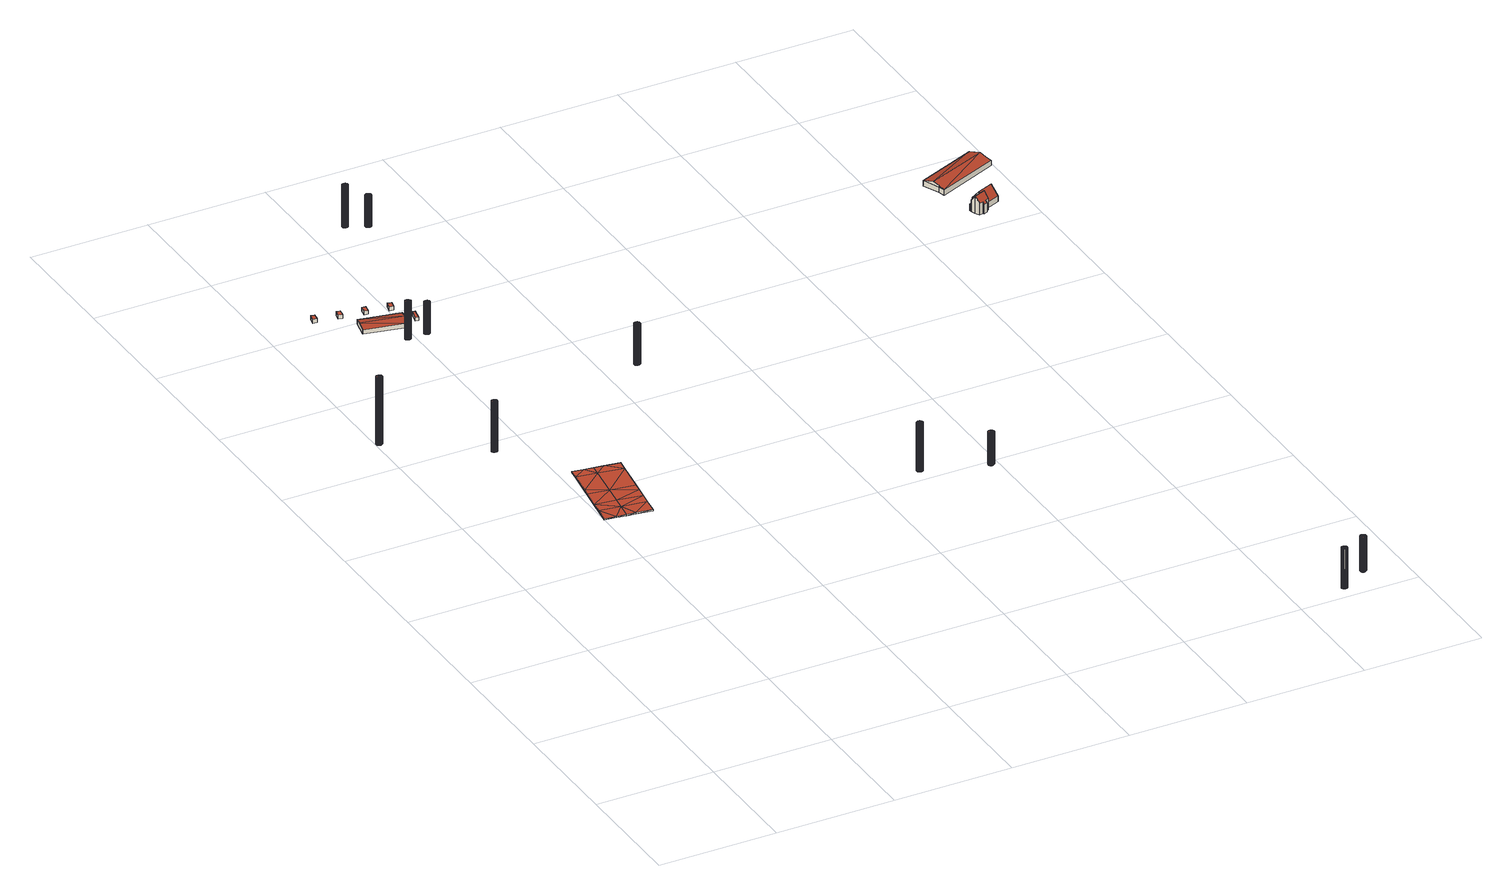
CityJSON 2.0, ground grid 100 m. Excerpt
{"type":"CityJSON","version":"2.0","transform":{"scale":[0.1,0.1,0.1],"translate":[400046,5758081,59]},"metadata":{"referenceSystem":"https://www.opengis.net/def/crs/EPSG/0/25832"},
"CityObjects":{
"building1":{"type":"Building","attributes":{"Geometrietyp2DReferenz":"1000","Gemeindeschluessel":"05515000","function":"51002_1251","roofType":"9999","measuredHeight":59},"geometry":[{"type":"Solid","lod":"2","boundaries":[[[[0,1,2]],[[1,3,2]],[[4,5,0]],[[5,1,0]],[[6,7,4]],[[7,5,4]],[[8,9,6]],[[9,7,6]],[[10,11,8]],[[11,9,8]],[[12,13,10]],[[13,11,10]],[[14,15,12]],[[15,13,12]],[[16,17,14]],[[17,15,14]],[[18,19,16]],[[19,17,16]],[[20,21,18]],[[21,19,18]],[[22,23,20]],[[23,21,20]],[[24,25,22]],[[25,23,22]],[[26,27,24]],[[27,25,24]],[[28,29,26]],[[29,27,26]],[[30,31,28]],[[31,29,28]],[[32,33,30]],[[33,31,30]],[[34,35,32]],[[35,33,32]],[[36,37,34]],[[37,35,34]],[[38,39,36]],[[39,37,36]],[[2,3,38]],[[3,39,38]],[[3,1,39]],[[1,5,39]],[[5,7,39]],[[7,9,39]],[[9,11,39]],[[11,13,39]],[[13,15,39]],[[15,17,39]],[[17,19,39]],[[19,21,39]],[[21,23,39]],[[23,25,39]],[[25,27,39]],[[27,29,39]],[[29,31,39]],[[31,33,39]],[[33,35,39]],[[35,37,39]],[[0,2,4]],[[2,38,4]],[[38,36,4]],[[36,34,4]],[[34,32,4]],[[32,30,4]],[[30,28,4]],[[28,26,4]],[[26,24,4]],[[24,22,4]],[[22,20,4]],[[20,18,4]],[[18,16,4]],[[16,14,4]],[[14,12,4]],[[12,10,4]],[[10,8,4]],[[8,6,4]]]],"semantics":{"surfaces":[{"type":"WallSurface"},{"type":"GroundSurface"},{"type":"RoofSurface"}],"values":[[0,0,0,0,0,0,0,0,0,0,0,0,0,0,0,0,0,0,0,0,0,0,0,0,0,0,0,0,0,0,0,0,0,0,0,0,0,0,0,0,1,1,1,1,1,1,1,1,1,1,1,1,1,1,1,1,1,1,2,2,2,2,2,2,2,2,2,2,2,2,2,2,2,2,2,2]]}}]},
"building2":{"type":"Building","attributes":{"Geometrietyp2DReferenz":"1000","Gemeindeschluessel":"05515000","function":"51002_1251","roofType":"9999","measuredHeight":43.5},"geometry":[{"type":"Solid","lod":"2","boundaries":[[[[40,41,42]],[[41,43,42]],[[44,45,40]],[[45,41,40]],[[46,47,44]],[[47,45,44]],[[48,49,46]],[[49,47,46]],[[50,51,48]],[[51,49,48]],[[52,53,50]],[[53,51,50]],[[54,55,52]],[[55,53,52]],[[56,57,54]],[[57,55,54]],[[58,59,56]],[[59,57,56]],[[60,61,58]],[[61,59,58]],[[62,63,60]],[[63,61,60]],[[64,65,62]],[[65,63,62]],[[66,67,64]],[[67,65,64]],[[68,69,66]],[[69,67,66]],[[70,71,68]],[[71,69,68]],[[72,73,70]],[[73,71,70]],[[74,75,72]],[[75,73,72]],[[76,77,74]],[[77,75,74]],[[78,79,76]],[[79,77,76]],[[42,43,78]],[[43,79,78]],[[43,41,79]],[[41,45,79]],[[45,47,79]],[[47,49,79]],[[49,51,79]],[[51,53,79]],[[53,55,79]],[[55,57,79]],[[57,59,79]],[[59,61,79]],[[61,63,79]],[[63,65,79]],[[65,67,79]],[[67,69,79]],[[69,71,79]],[[71,73,79]],[[73,75,79]],[[75,77,79]],[[40,42,44]],[[42,78,44]],[[78,76,44]],[[76,74,44]],[[74,72,44]],[[72,70,44]],[[70,68,44]],[[68,66,44]],[[66,64,44]],[[64,62,44]],[[62,60,44]],[[60,58,44]],[[58,56,44]],[[56,54,44]],[[54,52,44]],[[52,50,44]],[[50,48,44]],[[48,46,44]]]],"semantics":{"surfaces":[{"type":"WallSurface"},{"type":"GroundSurface"},{"type":"RoofSurface"}],"values":[[0,0,0,0,0,0,0,0,0,0,0,0,0,0,0,0,0,0,0,0,0,0,0,0,0,0,0,0,0,0,0,0,0,0,0,0,0,0,0,0,1,1,1,1,1,1,1,1,1,1,1,1,1,1,1,1,1,1,2,2,2,2,2,2,2,2,2,2,2,2,2,2,2,2,2,2]]}}]},
"building3":{"type":"Building","attributes":{"Geometrietyp2DReferenz":"3000","Gemeindeschluessel":"05515000","function":"53001_1800","roofType":"9999","measuredHeight":1},"geometry":[{"type":"Solid","lod":"2","boundaries":[[[[80,81,82]],[[81,83,82]],[[84,85,80]],[[85,81,80]],[[86,87,84]],[[87,85,84]],[[88,89,86]],[[89,87,86]],[[90,91,88]],[[91,89,88]],[[92,93,90]],[[93,91,90]],[[94,95,92]],[[95,93,92]],[[96,97,94]],[[97,95,94]],[[98,99,96]],[[99,97,96]],[[100,101,98]],[[101,99,98]],[[102,103,100]],[[103,101,100]],[[104,105,102]],[[105,103,102]],[[106,107,104]],[[107,105,104]],[[108,109,106]],[[109,107,106]],[[110,111,108]],[[111,109,108]],[[112,113,110]],[[113,111,110]],[[114,115,112]],[[115,113,112]],[[116,117,114]],[[117,115,114]],[[118,119,116]],[[119,117,116]],[[82,83,118]],[[83,119,118]],[[81,120,83]],[[121,120,87]],[[87,120,81]],[[87,81,85]],[[87,89,121]],[[89,91,121]],[[122,121,91]],[[122,91,93]],[[97,99,95]],[[123,122,93]],[[123,93,95]],[[95,99,123]],[[101,123,99]],[[120,119,83]],[[117,119,115]],[[111,113,121]],[[113,115,120]],[[120,115,119]],[[113,120,121]],[[109,111,121]],[[109,121,122]],[[107,109,123]],[[123,109,122]],[[123,103,107]],[[107,103,105]],[[123,101,103]],[[80,82,124]],[[125,86,124]],[[86,80,124]],[[86,84,80]],[[86,125,88]],[[88,125,90]],[[126,90,125]],[[126,92,90]],[[96,94,98]],[[127,92,126]],[[127,94,92]],[[94,127,98]],[[100,98,127]],[[124,82,118]],[[116,114,118]],[[110,125,112]],[[112,124,114]],[[124,118,114]],[[112,125,124]],[[108,125,110]],[[108,126,125]],[[106,127,108]],[[127,126,108]],[[127,102,100]],[[127,106,102]],[[106,104,102]]]],"semantics":{"surfaces":[{"type":"WallSurface"},{"type":"GroundSurface"},{"type":"RoofSurface"}],"values":[[0,0,0,0,0,0,0,0,0,0,0,0,0,0,0,0,0,0,0,0,0,0,0,0,0,0,0,0,0,0,0,0,0,0,0,0,0,0,0,0,1,1,1,1,1,1,1,1,1,1,1,1,1,1,1,1,1,1,1,1,1,1,1,1,1,1,2,2,2,2,2,2,2,2,2,2,2,2,2,2,2,2,2,2,2,2,2,2,2,2,2,2]]}}]},
"building4":{"type":"Building","attributes":{"Gemeindeschluessel":"05515000","Geometrietyp2DReferenz":"3000","function":"31001_2500","roofType":"1000","measuredHeight":3.44},"geometry":[{"type":"Solid","lod":"2","boundaries":[[[[128,129,130,131]],[[132,133,129,128]],[[134,135,133,132]],[[131,130,135,134]],[[132,128,131,134]],[[129,133,135,130]]]],"semantics":{"surfaces":[{"type":"WallSurface"},{"type":"RoofSurface"},{"type":"GroundSurface"}],"values":[[0,0,0,0,1,2]]}}]},
"building5":{"type":"Building","attributes":{"Gemeindeschluessel":"05515000","Geometrietyp2DReferenz":"3000","function":"31001_2500","roofType":"1000","measuredHeight":3.41},"geometry":[{"type":"Solid","lod":"2","boundaries":[[[[136,137,138,139]],[[140,141,137,136]],[[142,143,141,140]],[[139,138,143,142]],[[140,136,139,142]],[[137,141,143,138]]]],"semantics":{"surfaces":[{"type":"WallSurface"},{"type":"RoofSurface"},{"type":"GroundSurface"}],"values":[[0,0,0,0,1,2]]}}]},
"building6":{"type":"Building","attributes":{"Geometrietyp2DReferenz":"1000","Gemeindeschluessel":"05515000","function":"51002_1251","roofType":"9999","measuredHeight":32.6},"geometry":[{"type":"Solid","lod":"2","boundaries":[[[[144,145,146]],[[145,147,146]],[[148,149,144]],[[149,145,144]],[[150,151,148]],[[151,149,148]],[[152,153,150]],[[153,151,150]],[[154,155,152]],[[155,153,152]],[[156,157,154]],[[157,155,154]],[[158,159,156]],[[159,157,156]],[[160,161,158]],[[161,159,158]],[[162,163,160]],[[163,161,160]],[[164,165,162]],[[165,163,162]],[[166,167,164]],[[167,165,164]],[[168,169,166]],[[169,167,166]],[[170,171,172]],[[172,171,168]],[[171,169,168]],[[173,170,172]],[[174,175,173]],[[175,170,173]],[[176,177,174]],[[177,175,174]],[[178,179,176]],[[179,177,176]],[[180,181,178]],[[181,179,178]],[[182,183,180]],[[183,181,180]],[[146,147,182]],[[147,183,182]],[[147,145,183]],[[153,155,183]],[[145,149,183]],[[149,151,183]],[[151,153,183]],[[155,157,183]],[[157,159,183]],[[159,161,183]],[[161,163,183]],[[163,165,183]],[[165,167,183]],[[167,169,183]],[[169,171,183]],[[171,170,183]],[[170,175,183]],[[175,177,183]],[[177,179,183]],[[179,181,183]],[[144,146,148]],[[178,176,148]],[[146,182,148]],[[182,180,148]],[[180,178,148]],[[176,174,148]],[[174,173,148]],[[173,172,148]],[[172,168,148]],[[168,166,148]],[[166,164,148]],[[164,162,148]],[[162,160,148]],[[154,152,148]],[[160,158,148]],[[158,156,148]],[[156,154,148]],[[152,150,148]]]],"semantics":{"surfaces":[{"type":"WallSurface"},{"type":"GroundSurface"},{"type":"RoofSurface"}],"values":[[0,0,0,0,0,0,0,0,0,0,0,0,0,0,0,0,0,0,0,0,0,0,0,0,0,0,0,0,0,0,0,0,0,0,0,0,0,0,0,0,1,1,1,1,1,1,1,1,1,1,1,1,1,1,1,1,1,1,2,2,2,2,2,2,2,2,2,2,2,2,2,2,2,2,2,2]]}}]},
"building7":{"type":"Building","attributes":{"Gemeindeschluessel":"05515000","Geometrietyp2DReferenz":"3000","function":"31001_2500","roofType":"5000","measuredHeight":5.23},"address":[{"country":"Germany","locality":"Münster","thoroughfareNumber":"261","thoroughfareName":"Twerenfeldweg"}],"geometry":[{"type":"Solid","lod":"2","boundaries":[[[[184,185,186,187]],[[188,189,185,184]],[[190,191,189,188]],[[192,193,191,190]],[[194,195,193,192]],[[196,197,195,194]],[[198,199,197,196]],[[187,186,199,198]],[[187,198,200]],[[187,200,201]],[[184,187,201]],[[201,188,184]],[[200,196,194]],[[200,194,192]],[[200,192,190]],[[190,201,200]],[[196,200,198]],[[188,201,190]],[[185,189,191,193,195,197,199,186]]]],"semantics":{"surfaces":[{"type":"WallSurface"},{"type":"RoofSurface"},{"type":"GroundSurface"}],"values":[[0,0,0,0,0,0,0,0,1,1,1,1,1,1,1,1,0,0,2]]}}]},
"building8":{"type":"Building","attributes":{"Gemeindeschluessel":"05515000","Geometrietyp2DReferenz":"3000","function":"31001_2500","roofType":"1000","measuredHeight":3.39},"geometry":[{"type":"Solid","lod":"2","boundaries":[[[[202,203,204,205]],[[206,207,203,202]],[[208,209,207,206]],[[205,204,209,208]],[[206,202,205,208]],[[203,207,209,204]]]],"semantics":{"surfaces":[{"type":"WallSurface"},{"type":"RoofSurface"},{"type":"GroundSurface"}],"values":[[0,0,0,0,1,2]]}}]},
"building9":{"type":"Building","attributes":{"Geometrietyp2DReferenz":"1000","Gemeindeschluessel":"05515000","function":"51002_1251","roofType":"9999","measuredHeight":27.27},"geometry":[{"type":"Solid","lod":"2","boundaries":[[[[210,211,212]],[[211,213,212]],[[214,215,210]],[[215,211,210]],[[216,217,214]],[[217,215,214]],[[218,219,216]],[[219,217,216]],[[220,221,218]],[[221,219,218]],[[222,223,220]],[[223,221,220]],[[224,225,222]],[[225,223,222]],[[226,227,224]],[[227,225,224]],[[228,229,226]],[[229,227,226]],[[230,231,228]],[[231,229,228]],[[232,233,230]],[[233,231,230]],[[234,235,232]],[[235,233,232]],[[236,237,234]],[[237,235,234]],[[238,239,236]],[[239,237,236]],[[240,241,238]],[[241,239,238]],[[242,243,240]],[[243,241,240]],[[244,245,242]],[[245,243,242]],[[246,247,244]],[[247,245,244]],[[248,249,246]],[[249,247,246]],[[212,213,248]],[[213,249,248]],[[213,211,249]],[[211,215,249]],[[215,217,249]],[[217,219,249]],[[219,221,249]],[[221,223,249]],[[223,225,249]],[[225,227,249]],[[227,229,249]],[[229,231,249]],[[231,233,249]],[[233,235,249]],[[235,237,249]],[[237,239,249]],[[239,241,249]],[[241,243,249]],[[243,245,249]],[[245,247,249]],[[210,212,214]],[[212,248,214]],[[248,246,214]],[[246,244,214]],[[244,242,214]],[[242,240,214]],[[240,238,214]],[[238,236,214]],[[236,234,214]],[[234,232,214]],[[232,230,214]],[[230,228,214]],[[228,226,214]],[[226,224,214]],[[224,222,214]],[[222,220,214]],[[220,218,214]],[[218,216,214]]]],"semantics":{"surfaces":[{"type":"WallSurface"},{"type":"GroundSurface"},{"type":"RoofSurface"}],"values":[[0,0,0,0,0,0,0,0,0,0,0,0,0,0,0,0,0,0,0,0,0,0,0,0,0,0,0,0,0,0,0,0,0,0,0,0,0,0,0,0,1,1,1,1,1,1,1,1,1,1,1,1,1,1,1,1,1,1,2,2,2,2,2,2,2,2,2,2,2,2,2,2,2,2,2,2]]}}]},
"building10":{"type":"Building","attributes":{"Gemeindeschluessel":"05515000","Geometrietyp2DReferenz":"3000","function":"31001_2500","roofType":"1000","measuredHeight":3.45},"geometry":[{"type":"Solid","lod":"2","boundaries":[[[[250,251,252,253]],[[254,255,251,250]],[[256,257,255,254]],[[253,252,257,256]],[[254,250,253,256]],[[251,255,257,252]]]],"semantics":{"surfaces":[{"type":"WallSurface"},{"type":"RoofSurface"},{"type":"GroundSurface"}],"values":[[0,0,0,0,1,2]]}}]},
"building11":{"type":"Building","attributes":{"Gemeindeschluessel":"05515000","Geometrietyp2DReferenz":"3000","function":"31001_2500","roofType":"1000","measuredHeight":2.94},"geometry":[{"type":"Solid","lod":"2","boundaries":[[[[258,259,260,261]],[[262,263,259,258]],[[264,265,263,262]],[[261,260,265,264]],[[262,258,261,264]],[[259,263,265,260]]]],"semantics":{"surfaces":[{"type":"WallSurface"},{"type":"RoofSurface"},{"type":"GroundSurface"}],"values":[[0,0,0,0,1,2]]}}]},
"building12":{"type":"Building","attributes":{"Geometrietyp2DReferenz":"1000","Gemeindeschluessel":"05515000","function":"51002_1251","roofType":"9999","measuredHeight":36.27},"geometry":[{"type":"Solid","lod":"2","boundaries":[[[[266,267,268]],[[267,269,268]],[[270,271,266]],[[271,267,266]],[[272,273,270]],[[273,271,270]],[[274,275,272]],[[275,273,272]],[[276,277,274]],[[277,275,274]],[[278,279,276]],[[279,277,276]],[[280,281,278]],[[281,279,278]],[[282,283,280]],[[283,281,280]],[[284,285,282]],[[285,283,282]],[[286,287,284]],[[287,285,284]],[[288,289,286]],[[289,287,286]],[[290,291,288]],[[291,289,288]],[[292,293,290]],[[293,291,290]],[[294,295,292]],[[295,293,292]],[[296,297,294]],[[297,295,294]],[[298,299,296]],[[299,297,296]],[[300,301,298]],[[301,299,298]],[[302,303,300]],[[303,301,300]],[[304,305,302]],[[305,303,302]],[[268,269,304]],[[269,305,304]],[[269,267,305]],[[267,271,305]],[[271,273,305]],[[273,275,305]],[[275,277,305]],[[277,279,305]],[[279,281,305]],[[281,283,305]],[[283,285,305]],[[285,287,305]],[[287,289,305]],[[289,291,305]],[[291,293,305]],[[293,295,305]],[[295,297,305]],[[297,299,305]],[[299,301,305]],[[301,303,305]],[[266,268,270]],[[268,304,270]],[[304,302,270]],[[302,300,270]],[[300,298,270]],[[298,296,270]],[[296,294,270]],[[294,292,270]],[[292,290,270]],[[290,288,270]],[[288,286,270]],[[286,284,270]],[[284,282,270]],[[282,280,270]],[[280,278,270]],[[278,276,270]],[[276,274,270]],[[274,272,270]]]],"semantics":{"surfaces":[{"type":"WallSurface"},{"type":"GroundSurface"},{"type":"RoofSurface"}],"values":[[0,0,0,0,0,0,0,0,0,0,0,0,0,0,0,0,0,0,0,0,0,0,0,0,0,0,0,0,0,0,0,0,0,0,0,0,0,0,0,0,1,1,1,1,1,1,1,1,1,1,1,1,1,1,1,1,1,1,2,2,2,2,2,2,2,2,2,2,2,2,2,2,2,2,2,2]]}}]},
"building13":{"type":"Building","attributes":{"Geometrietyp2DReferenz":"1000","Gemeindeschluessel":"05515000","function":"51002_1251","roofType":"9999","measuredHeight":26.96},"geometry":[{"type":"Solid","lod":"2","boundaries":[[[[306,307,308]],[[309,310,311]],[[310,306,311]],[[312,313,309]],[[313,310,309]],[[314,315,312]],[[315,313,312]],[[316,317,314]],[[317,315,314]],[[318,319,316]],[[319,317,316]],[[320,321,318]],[[321,319,318]],[[322,323,320]],[[323,321,320]],[[324,325,322]],[[325,323,322]],[[326,327,324]],[[327,325,324]],[[328,329,326]],[[329,327,326]],[[330,331,328]],[[331,329,328]],[[332,333,330]],[[333,331,330]],[[334,335,332]],[[335,333,332]],[[336,337,334]],[[337,335,334]],[[338,339,336]],[[339,337,336]],[[340,341,338]],[[341,339,338]],[[342,343,340]],[[343,341,340]],[[344,345,342]],[[345,343,342]],[[308,307,344]],[[307,345,344]],[[311,306,308]],[[317,319,315]],[[319,321,315]],[[321,323,315]],[[323,325,315]],[[325,327,315]],[[327,329,315]],[[329,331,315]],[[331,333,315]],[[333,335,315]],[[335,337,315]],[[337,339,315]],[[339,341,315]],[[341,343,315]],[[343,345,315]],[[345,307,315]],[[307,306,315]],[[306,310,315]],[[310,313,315]],[[318,316,320]],[[316,314,320]],[[314,312,320]],[[312,309,320]],[[309,311,320]],[[311,308,320]],[[308,344,320]],[[344,342,320]],[[342,340,320]],[[340,338,320]],[[338,336,320]],[[336,334,320]],[[334,332,320]],[[332,330,320]],[[330,328,320]],[[328,326,320]],[[326,324,320]],[[324,322,320]]]],"semantics":{"surfaces":[{"type":"WallSurface"},{"type":"GroundSurface"},{"type":"RoofSurface"}],"values":[[0,0,0,0,0,0,0,0,0,0,0,0,0,0,0,0,0,0,0,0,0,0,0,0,0,0,0,0,0,0,0,0,0,0,0,0,0,0,0,0,1,1,1,1,1,1,1,1,1,1,1,1,1,1,1,1,1,1,2,2,2,2,2,2,2,2,2,2,2,2,2,2,2,2,2,2]]}}]},
"building14":{"type":"Building","attributes":{"Geometrietyp2DReferenz":"1000","Gemeindeschluessel":"05515000","function":"51002_1251","roofType":"9999","measuredHeight":35.47},"geometry":[{"type":"Solid","lod":"2","boundaries":[[[[346,347,348]],[[347,349,348]],[[350,351,346]],[[351,347,346]],[[352,353,350]],[[353,351,350]],[[354,355,352]],[[355,353,352]],[[356,357,354]],[[357,355,354]],[[358,359,356]],[[359,357,356]],[[360,361,358]],[[361,359,358]],[[362,363,360]],[[363,361,360]],[[364,365,362]],[[365,363,362]],[[366,367,364]],[[367,365,364]],[[368,369,366]],[[369,367,366]],[[370,371,368]],[[371,369,368]],[[372,373,370]],[[373,371,370]],[[374,375,372]],[[375,373,372]],[[376,377,374]],[[377,375,374]],[[378,379,376]],[[379,377,376]],[[380,381,378]],[[381,379,378]],[[382,383,380]],[[383,381,380]],[[384,385,382]],[[385,383,382]],[[348,349,384]],[[349,385,384]],[[349,347,385]],[[347,351,385]],[[351,353,385]],[[353,355,385]],[[355,357,385]],[[357,359,385]],[[359,361,385]],[[361,363,385]],[[363,365,385]],[[365,367,385]],[[367,369,385]],[[369,371,385]],[[371,373,385]],[[373,375,385]],[[375,377,385]],[[377,379,385]],[[379,381,385]],[[381,383,385]],[[346,348,350]],[[348,384,350]],[[384,382,350]],[[382,380,350]],[[380,378,350]],[[378,376,350]],[[376,374,350]],[[374,372,350]],[[372,370,350]],[[370,368,350]],[[368,366,350]],[[366,364,350]],[[364,362,350]],[[362,360,350]],[[360,358,350]],[[358,356,350]],[[356,354,350]],[[354,352,350]]]],"semantics":{"surfaces":[{"type":"WallSurface"},{"type":"GroundSurface"},{"type":"RoofSurface"}],"values":[[0,0,0,0,0,0,0,0,0,0,0,0,0,0,0,0,0,0,0,0,0,0,0,0,0,0,0,0,0,0,0,0,0,0,0,0,0,0,0,0,1,1,1,1,1,1,1,1,1,1,1,1,1,1,1,1,1,1,2,2,2,2,2,2,2,2,2,2,2,2,2,2,2,2,2,2]]}}]},
"building15":{"type":"Building","attributes":{"Geometrietyp2DReferenz":"1000","Gemeindeschluessel":"05515000","function":"51002_1251","roofType":"9999","measuredHeight":42.05},"geometry":[{"type":"Solid","lod":"2","boundaries":[[[[386,387,388]],[[387,389,388]],[[390,391,386]],[[391,387,386]],[[392,393,390]],[[393,391,390]],[[394,395,392]],[[395,393,392]],[[396,397,394]],[[397,395,394]],[[398,399,396]],[[399,397,396]],[[400,401,398]],[[401,399,398]],[[402,403,400]],[[403,401,400]],[[404,405,402]],[[405,403,402]],[[406,407,404]],[[407,405,404]],[[408,409,406]],[[409,407,406]],[[410,411,408]],[[411,409,408]],[[412,413,410]],[[413,411,410]],[[414,415,412]],[[415,413,412]],[[416,417,414]],[[417,415,414]],[[418,419,416]],[[419,417,416]],[[420,421,418]],[[421,419,418]],[[422,423,420]],[[423,421,420]],[[424,425,422]],[[425,423,422]],[[388,389,424]],[[389,425,424]],[[389,387,425]],[[387,391,425]],[[391,393,425]],[[393,395,425]],[[395,397,425]],[[397,399,425]],[[399,401,425]],[[401,403,425]],[[403,405,425]],[[405,407,425]],[[407,409,425]],[[409,411,425]],[[411,413,425]],[[413,415,425]],[[415,417,425]],[[417,419,425]],[[419,421,425]],[[421,423,425]],[[386,388,390]],[[388,424,390]],[[424,422,390]],[[422,420,390]],[[420,418,390]],[[418,416,390]],[[416,414,390]],[[414,412,390]],[[412,410,390]],[[410,408,390]],[[408,406,390]],[[406,404,390]],[[404,402,390]],[[402,400,390]],[[400,398,390]],[[398,396,390]],[[396,394,390]],[[394,392,390]]]],"semantics":{"surfaces":[{"type":"WallSurface"},{"type":"GroundSurface"},{"type":"RoofSurface"}],"values":[[0,0,0,0,0,0,0,0,0,0,0,0,0,0,0,0,0,0,0,0,0,0,0,0,0,0,0,0,0,0,0,0,0,0,0,0,0,0,0,0,1,1,1,1,1,1,1,1,1,1,1,1,1,1,1,1,1,1,2,2,2,2,2,2,2,2,2,2,2,2,2,2,2,2,2,2]]}}]},
"building16":{"type":"Building","attributes":{"Geometrietyp2DReferenz":"1000","Gemeindeschluessel":"05515000","function":"51002_1251","roofType":"9999","measuredHeight":28.43},"geometry":[{"type":"Solid","lod":"2","boundaries":[[[[426,427,428]],[[427,429,428]],[[430,431,426]],[[431,427,426]],[[432,433,430]],[[433,431,430]],[[434,435,432]],[[435,433,432]],[[436,437,434]],[[437,435,434]],[[438,439,436]],[[439,437,436]],[[440,441,438]],[[441,439,438]],[[442,443,440]],[[443,441,440]],[[444,445,442]],[[445,443,442]],[[446,447,444]],[[447,445,444]],[[448,449,446]],[[449,447,446]],[[450,451,448]],[[451,449,448]],[[452,453,450]],[[453,451,450]],[[454,455,452]],[[455,453,452]],[[456,457,454]],[[457,455,454]],[[458,459,456]],[[459,457,456]],[[460,461,458]],[[461,459,458]],[[462,463,460]],[[463,461,460]],[[464,465,462]],[[465,463,462]],[[428,429,464]],[[429,465,464]],[[429,427,465]],[[427,431,465]],[[431,433,465]],[[433,435,465]],[[435,437,465]],[[437,439,465]],[[439,441,465]],[[441,443,465]],[[443,445,465]],[[445,447,465]],[[447,449,465]],[[449,451,465]],[[451,453,465]],[[453,455,465]],[[455,457,465]],[[457,459,465]],[[459,461,465]],[[461,463,465]],[[426,428,430]],[[428,464,430]],[[464,462,430]],[[462,460,430]],[[460,458,430]],[[458,456,430]],[[456,454,430]],[[454,452,430]],[[452,450,430]],[[450,448,430]],[[448,446,430]],[[446,444,430]],[[444,442,430]],[[442,440,430]],[[440,438,430]],[[438,436,430]],[[436,434,430]],[[434,432,430]]]],"semantics":{"surfaces":[{"type":"WallSurface"},{"type":"GroundSurface"},{"type":"RoofSurface"}],"values":[[0,0,0,0,0,0,0,0,0,0,0,0,0,0,0,0,0,0,0,0,0,0,0,0,0,0,0,0,0,0,0,0,0,0,0,0,0,0,0,0,1,1,1,1,1,1,1,1,1,1,1,1,1,1,1,1,1,1,2,2,2,2,2,2,2,2,2,2,2,2,2,2,2,2,2,2]]}}]},
"building17":{"type":"Building","attributes":{"Geometrietyp2DReferenz":"1000","Gemeindeschluessel":"05515000","function":"51002_1251","roofType":"9999","measuredHeight":34.77},"geometry":[{"type":"Solid","lod":"2","boundaries":[[[[466,467,468]],[[467,469,468]],[[470,471,466]],[[471,467,466]],[[472,473,470]],[[473,471,470]],[[474,475,472]],[[475,473,472]],[[476,477,474]],[[477,475,474]],[[478,479,476]],[[479,477,476]],[[480,481,478]],[[481,479,478]],[[482,483,480]],[[483,481,480]],[[484,485,482]],[[485,483,482]],[[486,487,484]],[[487,485,484]],[[488,489,486]],[[489,487,486]],[[490,491,488]],[[491,489,488]],[[492,493,490]],[[493,491,490]],[[494,495,492]],[[495,493,492]],[[496,497,494]],[[497,495,494]],[[498,499,496]],[[499,497,496]],[[500,501,498]],[[501,499,498]],[[502,503,500]],[[503,501,500]],[[504,505,502]],[[505,503,502]],[[468,469,504]],[[469,505,504]],[[469,467,505]],[[467,471,505]],[[471,473,505]],[[473,475,505]],[[475,477,505]],[[477,479,505]],[[479,481,505]],[[481,483,505]],[[483,485,505]],[[485,487,505]],[[487,489,505]],[[489,491,505]],[[491,493,505]],[[493,495,505]],[[495,497,505]],[[497,499,505]],[[499,501,505]],[[501,503,505]],[[466,468,470]],[[468,504,470]],[[504,502,470]],[[502,500,470]],[[500,498,470]],[[498,496,470]],[[496,494,470]],[[494,492,470]],[[492,490,470]],[[490,488,470]],[[488,486,470]],[[486,484,470]],[[484,482,470]],[[482,480,470]],[[480,478,470]],[[478,476,470]],[[476,474,470]],[[474,472,470]]]],"semantics":{"surfaces":[{"type":"WallSurface"},{"type":"GroundSurface"},{"type":"RoofSurface"}],"values":[[0,0,0,0,0,0,0,0,0,0,0,0,0,0,0,0,0,0,0,0,0,0,0,0,0,0,0,0,0,0,0,0,0,0,0,0,0,0,0,0,1,1,1,1,1,1,1,1,1,1,1,1,1,1,1,1,1,1,2,2,2,2,2,2,2,2,2,2,2,2,2,2,2,2,2,2]]}}]},
"building18":{"type":"Building","attributes":{"Geometrietyp2DReferenz":"1000","Gemeindeschluessel":"05515000","function":"51002_1251","roofType":"9999","measuredHeight":30.35},"geometry":[{"type":"Solid","lod":"2","boundaries":[[[[506,507,508]],[[507,509,508]],[[510,511,506]],[[511,507,506]],[[512,513,510]],[[513,511,510]],[[514,515,512]],[[515,513,512]],[[516,517,514]],[[517,515,514]],[[518,519,516]],[[519,517,516]],[[520,521,518]],[[521,519,518]],[[522,523,520]],[[523,521,520]],[[524,525,522]],[[525,523,522]],[[526,527,524]],[[527,525,524]],[[528,529,526]],[[529,527,526]],[[530,531,528]],[[531,529,528]],[[532,533,530]],[[533,531,530]],[[534,535,532]],[[535,533,532]],[[536,537,534]],[[537,535,534]],[[538,539,536]],[[539,537,536]],[[540,541,538]],[[541,539,538]],[[542,543,540]],[[543,541,540]],[[544,545,542]],[[545,543,542]],[[508,509,544]],[[509,545,544]],[[509,507,545]],[[507,511,545]],[[511,513,545]],[[513,515,545]],[[515,517,545]],[[517,519,545]],[[521,523,545]],[[519,521,545]],[[523,525,545]],[[525,527,545]],[[527,529,545]],[[529,531,545]],[[531,533,545]],[[533,535,545]],[[535,537,545]],[[537,539,545]],[[539,541,545]],[[541,543,545]],[[506,508,510]],[[508,544,510]],[[544,542,510]],[[542,540,510]],[[540,538,510]],[[538,536,510]],[[536,534,510]],[[534,532,510]],[[532,530,510]],[[530,528,510]],[[528,526,510]],[[526,524,510]],[[524,522,510]],[[522,520,510]],[[514,512,510]],[[520,518,510]],[[518,516,510]],[[516,514,510]]]],"semantics":{"surfaces":[{"type":"WallSurface"},{"type":"GroundSurface"},{"type":"RoofSurface"}],"values":[[0,0,0,0,0,0,0,0,0,0,0,0,0,0,0,0,0,0,0,0,0,0,0,0,0,0,0,0,0,0,0,0,0,0,0,0,0,0,0,0,1,1,1,1,1,1,1,1,1,1,1,1,1,1,1,1,1,1,2,2,2,2,2,2,2,2,2,2,2,2,2,2,2,2,2,2]]}}]},
"building19":{"type":"Building","attributes":{"name":"Haus Nünning","Gemeindeschluessel":"05515000","Geometrietyp2DReferenz":"3000","function":"31001_1100"},"address":[{"country":"Germany","locality":"Münster","thoroughfareNumber":"150","thoroughfareName":"Nünningweg"}],"children":["building19-1","building19-2","building19-3"]},
"building19-1":{"type":"BuildingPart","attributes":{"roofType":"3100","measuredHeight":12.76},"parents":["building19"],"geometry":[{"type":"Solid","lod":"2","boundaries":[[[[546,547,548,549]],[[550,551,547,546]],[[552,553,554]],[[555,556,552,554]],[[557,558,556,555]],[[559,560,558,557]],[[549,548,560,559]],[[554,561,562,550,546,549,555]],[[559,557,555,549]],[[547,551,563,552,556,558,560,548]],[[561,554,553]],[[563,562,561,553,552]],[[551,550,562,563]]]],"semantics":{"surfaces":[{"type":"WallSurface"},{"type":"RoofSurface"},{"type":"GroundSurface"},{"type":"ClosureSurface"}],"values":[[0,0,0,0,0,0,0,1,1,2,0,3,3]]}}]},
"building19-2":{"type":"BuildingPart","attributes":{"roofType":"2100","measuredHeight":5.98},"parents":["building19"],"geometry":[{"type":"Solid","lod":"2","boundaries":[[[[564,565,566,567]],[[568,569,570,571]],[[567,566,569,568]],[[571,564,567,568]],[[565,570,569,566]],[[570,565,564,571]]]],"semantics":{"surfaces":[{"type":"WallSurface"},{"type":"RoofSurface"},{"type":"GroundSurface"},{"type":"ClosureSurface"}],"values":[[0,0,0,1,2,3]]}}]},
"building19-3":{"type":"BuildingPart","attributes":{"roofType":"3100","measuredHeight":15.23},"parents":["building19"],"geometry":[{"type":"Solid","lod":"2","boundaries":[[[[565,564,572]],[[553,552,565,572]],[[573,574,551,550,575]],[[576,577,574,573]],[[578,579,577,576]],[[580,581,579,578]],[[582,583,581,580]],[[584,585,583,582]],[[586,587,585,584]],[[588,589,587,586]],[[590,571,570,589,588]],[[584,582,580,578,576,573,575,591,586]],[[561,553,572,590,588,586,591]],[[552,563,551,574,577,579,581,583,585,587,589,570,565]],[[561,591,562]],[[552,553,561,562,563]],[[550,562,591,575]],[[562,550,551,563]],[[564,571,590,572]],[[565,570,571,564]]]],"semantics":{"surfaces":[{"type":"WallSurface"},{"type":"RoofSurface"},{"type":"GroundSurface"},{"type":"ClosureSurface"}],"values":[[0,0,0,0,0,0,0,0,0,0,0,1,1,2,0,3,0,3,0,3]]}}]},
"building20":{"type":"Building","attributes":{"Gemeindeschluessel":"05515000","Geometrietyp2DReferenz":"3000","function":"31001_2700","roofType":"3100","measuredHeight":7.91},"geometry":[{"type":"Solid","lod":"2","boundaries":[[[[592,593,594,595]],[[596,597,593,592]],[[598,599,597,596]],[[600,601,599,598]],[[602,603,601,600]],[[595,594,603,602]],[[604,595,605]],[[602,605,595]],[[596,606,604,598]],[[605,607,598,604]],[[607,600,598]],[[607,605,602,600]],[[606,596,592]],[[604,606,592,595]],[[593,597,599,601,603,594]]]],"semantics":{"surfaces":[{"type":"WallSurface"},{"type":"RoofSurface"},{"type":"GroundSurface"}],"values":[[0,0,0,0,0,0,1,1,1,1,0,0,0,0,2]]}}]}
},
"vertices":[
[55,5391,591],[55,5391,1],[50,5397,591],[50,5397,1],[57,5383,591],[57,5383,1],[57,5375,591],[57,5375,1],[55,5368,591],[55,5368,1],[50,5362,591],[50,5362,1],[44,5357,591],[44,5357,1],[37,5355,591],[37,5355,1],[29,5355,591],[29,5355,1],[21,5357,591],[21,5357,1],[15,5362,591],[15,5362,1],[10,5368,591],[10,5368,1],[8,5375,591],[8,5375,1],[8,5383,591],[8,5383,1],[10,5391,591],[10,5391,1],[15,5397,591],[15,5397,1],[21,5402,591],[21,5402,1],[29,5404,591],[29,5404,1],[37,5404,591],[37,5404,1],[44,5402,591],[44,5402,1],
[771,4898,435],[771,4898,0],[766,4904,435],[766,4904,0],[773,4890,435],[773,4890,0],[773,4883,435],[773,4883,0],[771,4875,435],[771,4875,0],[766,4869,435],[766,4869,0],[760,4864,435],[760,4864,0],[752,4862,435],[752,4862,0],[744,4862,435],[744,4862,0],[737,4864,435],[737,4864,0],[731,4869,435],[731,4869,0],[726,4875,435],[726,4875,0],[724,4883,435],[724,4883,0],[724,4890,435],[724,4890,0],[726,4898,435],[726,4898,0],[731,4904,435],[731,4904,0],[737,4909,435],[737,4909,0],[744,4911,435],[744,4911,0],[752,4911,435],[752,4911,0],[760,4909,435],[760,4909,0],
[1318,4208,69],[1318,4208,59],[1240,4221,69],[1240,4221,59],[1450,4188,69],[1450,4188,59],[1437,4103,68],[1437,4103,58],[1399,3849,67],[1399,3849,57],[1389,3780,68],[1389,3780,58],[1375,3687,69],[1375,3687,59],[1361,3597,69],[1361,3597,59],[1343,3473,68],[1343,3473,58],[1211,3491,69],[1211,3491,59],[1135,3502,68],[1135,3502,58],[1053,3513,69],[1053,3513,59],[957,3527,68],[957,3527,58],[975,3651,69],[975,3651,59],[990,3748,69],[990,3748,59],[1015,3908,67],[1015,3908,57],[1024,3964,68],[1024,3964,58],[1055,4163,68],[1055,4163,58],[1067,4248,69],[1067,4248,59],[1160,4233,69],[1160,4233,59],[1228,4136,58],[1191,3880,57],[1167,3720,59],[1154,3626,59],[1228,4136,68],[1191,3880,67],[1167,3720,69],[1154,3626,69],
[376,7111,106],[376,7111,71],[365,7055,71],[365,7055,106],[407,7105,106],[407,7105,71],[397,7049,106],[397,7049,71],
[561,7016,108],[561,7016,74],[593,7009,74],[593,7009,108],[572,7071,108],[572,7071,74],[604,7065,108],[604,7065,74],
[907,6528,404],[907,6528,78],[902,6534,404],[902,6534,78],[909,6520,404],[909,6520,78],[909,6512,404],[909,6512,78],[907,6505,404],[907,6505,78],[902,6499,404],[902,6499,78],[896,6494,404],[896,6494,78],[888,6492,404],[888,6492,78],[880,6492,404],[880,6492,78],[873,6494,404],[873,6494,78],[867,6499,404],[867,6499,78],[862,6505,404],[862,6505,78],[860,6512,404],[860,6512,78],[862,6528,78],[860,6520,78],[860,6520,404],[862,6528,404],[867,6534,404],[867,6534,78],[873,6539,404],[873,6539,78],[880,6541,404],[880,6541,78],[888,6541,404],[888,6541,78],[896,6539,404],[896,6539,78],
[627,6744,106],[627,6744,67],[970,6674,67],[970,6674,106],[625,6747,106],[625,6747,67],[655,6894,106],[655,6894,67],[658,6896,106],[658,6896,67],[1000,6826,106],[1000,6826,67],[1002,6823,106],[1002,6823,67],[972,6676,106],[972,6676,67],[988,6754,119],[641,6825,119],
[757,6976,110],[757,6976,76],[789,6969,76],[789,6969,110],[768,7031,110],[768,7031,76],[800,7025,110],[800,7025,76],
[1070,6527,352],[1070,6527,80],[1065,6533,352],[1065,6533,80],[1072,6520,352],[1072,6520,80],[1072,6512,352],[1072,6512,80],[1070,6504,352],[1070,6504,80],[1065,6498,352],[1065,6498,80],[1059,6493,352],[1059,6493,80],[1051,6491,352],[1051,6491,80],[1043,6491,352],[1043,6491,80],[1036,6493,352],[1036,6493,80],[1030,6498,352],[1030,6498,80],[1025,6504,352],[1025,6504,80],[1023,6512,352],[1023,6512,80],[1023,6520,352],[1023,6520,80],[1025,6527,352],[1025,6527,80],[1030,6533,352],[1030,6533,80],[1036,6538,352],[1036,6538,80],[1043,6540,352],[1043,6540,80],[1051,6540,352],[1051,6540,80],[1059,6538,352],[1059,6538,80],
[952,6936,112],[952,6936,77],[985,6929,77],[985,6929,112],[964,6991,112],[964,6991,77],[996,6985,112],[996,6985,77],
[1101,6806,101],[1101,6806,72],[1077,6810,72],[1077,6810,101],[1083,6717,101],[1083,6717,72],[1059,6722,101],[1059,6722,72],
[1250,8167,452],[1250,8167,89],[1245,8174,452],[1245,8174,89],[1252,8160,452],[1252,8160,89],[1252,8152,452],[1252,8152,89],[1250,8145,452],[1250,8145,89],[1245,8138,452],[1245,8138,89],[1239,8134,452],[1239,8134,89],[1232,8131,452],[1232,8131,89],[1224,8131,452],[1224,8131,89],[1216,8134,452],[1216,8134,89],[1210,8138,452],[1210,8138,89],[1205,8145,452],[1205,8145,89],[1203,8152,452],[1203,8152,89],[1203,8160,452],[1203,8160,89],[1205,8167,452],[1205,8167,89],[1210,8174,452],[1210,8174,89],[1216,8178,452],[1216,8178,89],[1224,8181,452],[1224,8181,89],[1232,8181,452],[1232,8181,89],[1239,8178,452],[1239,8178,89],
[1371,8099,91],[1365,8094,91],[1365,8094,361],[1379,8101,361],[1379,8101,91],[1371,8099,361],[1386,8101,361],[1386,8101,91],[1394,8099,361],[1394,8099,91],[1400,8094,361],[1400,8094,91],[1405,8088,361],[1405,8088,91],[1407,8080,361],[1407,8080,91],[1407,8073,361],[1407,8073,91],[1405,8065,361],[1405,8065,91],[1400,8059,361],[1400,8059,91],[1394,8054,361],[1394,8054,91],[1386,8052,361],[1386,8052,91],[1379,8052,361],[1379,8052,91],[1371,8054,361],[1371,8054,91],[1365,8059,361],[1365,8059,91],[1360,8065,361],[1360,8065,91],[1358,8073,361],[1358,8073,91],[1358,8080,361],[1358,8080,91],[1360,8088,361],[1360,8088,91],
[2246,5385,437],[2246,5385,82],[2241,5391,437],[2241,5391,82],[2248,5377,437],[2248,5377,82],[2248,5369,437],[2248,5369,82],[2246,5362,437],[2246,5362,82],[2241,5356,437],[2241,5356,82],[2235,5351,437],[2235,5351,82],[2228,5349,437],[2228,5349,82],[2220,5349,437],[2220,5349,82],[2212,5351,437],[2212,5351,82],[2206,5356,437],[2206,5356,82],[2202,5362,437],[2202,5362,82],[2199,5369,437],[2199,5369,82],[2199,5377,437],[2199,5377,82],[2202,5385,437],[2202,5385,82],[2206,5391,437],[2206,5391,82],[2212,5396,437],[2212,5396,82],[2220,5398,437],[2220,5398,82],[2228,5398,437],[2228,5398,82],[2235,5396,437],[2235,5396,82],
[3415,3074,467],[3415,3074,46],[3410,3080,467],[3410,3080,46],[3417,3066,467],[3417,3066,46],[3417,3058,467],[3417,3058,46],[3415,3051,467],[3415,3051,46],[3410,3045,467],[3410,3045,46],[3404,3040,467],[3404,3040,46],[3396,3038,467],[3396,3038,46],[3388,3038,467],[3388,3038,46],[3381,3040,467],[3381,3040,46],[3375,3045,467],[3375,3045,46],[3370,3051,467],[3370,3051,46],[3368,3058,467],[3368,3058,46],[3368,3066,467],[3368,3066,46],[3370,3074,467],[3370,3074,46],[3375,3080,467],[3375,3080,46],[3381,3085,467],[3381,3085,46],[3388,3087,467],[3388,3087,46],[3396,3087,467],[3396,3087,46],[3404,3085,467],[3404,3085,46],
[3905,2855,363],[3905,2855,78],[3901,2861,363],[3901,2861,78],[3908,2847,363],[3908,2847,78],[3908,2839,363],[3908,2839,78],[3905,2832,363],[3905,2832,78],[3901,2826,363],[3901,2826,78],[3894,2821,363],[3894,2821,78],[3887,2819,363],[3887,2819,78],[3879,2819,363],[3879,2819,78],[3872,2821,363],[3872,2821,78],[3865,2826,363],[3865,2826,78],[3861,2832,363],[3861,2832,78],[3858,2839,363],[3858,2839,78],[3858,2847,363],[3858,2847,78],[3861,2855,363],[3861,2855,78],[3865,2861,363],[3865,2861,78],[3872,2866,363],[3872,2866,78],[3879,2868,363],[3879,2868,78],[3887,2868,363],[3887,2868,78],[3894,2866,363],[3894,2866,78],
[5404,40,419],[5404,40,72],[5399,46,419],[5399,46,72],[5406,32,419],[5406,32,72],[5406,25,419],[5406,25,72],[5404,17,419],[5404,17,72],[5399,11,419],[5399,11,72],[5393,6,419],[5393,6,72],[5385,4,419],[5385,4,72],[5378,4,419],[5378,4,72],[5370,6,419],[5370,6,72],[5364,11,419],[5364,11,72],[5359,17,419],[5359,17,72],[5357,25,419],[5357,25,72],[5357,32,419],[5357,32,72],[5359,40,419],[5359,40,72],[5364,46,419],[5364,46,72],[5370,51,419],[5370,51,72],[5378,53,419],[5378,53,72],[5385,53,419],[5385,53,72],[5393,51,419],[5393,51,72],
[5638,179,380],[5638,179,77],[5633,185,380],[5633,185,77],[5640,171,380],[5640,171,77],[5640,163,380],[5640,163,77],[5638,156,380],[5638,156,77],[5633,150,380],[5633,150,77],[5627,145,380],[5627,145,77],[5619,143,380],[5619,143,77],[5611,143,380],[5611,143,77],[5604,145,380],[5604,145,77],[5598,150,380],[5598,150,77],[5593,156,380],[5593,156,77],[5591,163,380],[5591,163,77],[5591,171,380],[5591,171,77],[5593,179,380],[5593,179,77],[5598,185,380],[5598,185,77],[5604,190,380],[5604,190,77],[5611,192,380],[5611,192,77],[5619,192,380],[5619,192,77],[5627,190,380],[5627,190,77],
[5706,6144,149],[5706,6144,103],[5680,6208,103],[5680,6208,231],[5577,6090,149],[5577,6090,103],[5553,6148,103],[5553,6148,204],[5553,6148,222],[5550,6154,231],[5550,6154,103],[5524,6218,149],[5524,6218,103],[5654,6271,149],[5654,6271,103],[5556,6141,213],[5569,6109,173],[5569,6109,103],
[5513,6131,163],[5513,6131,103],[5506,6149,103],[5506,6149,160],[5456,6129,160],[5456,6129,103],[5463,6111,103],[5463,6111,163],
[5513,6131,204],[5585,6071,204],[5585,6071,103],[5577,6090,230],[5556,6058,202],[5556,6058,103],[5561,6045,184],[5561,6045,103],[5531,6033,184],[5531,6033,103],[5526,6046,202],[5526,6046,103],[5490,6033,204],[5490,6033,103],[5474,6071,255],[5474,6071,103],[5459,6109,204],[5459,6109,103],[5463,6111,204],[5569,6109,255],
[5874,6659,159],[5874,6659,113],[5814,6803,113],[5814,6803,159],[5899,6613,159],[5899,6613,113],[5383,6400,159],[5383,6400,113],[5369,6451,159],[5369,6451,113],[5310,6595,159],[5310,6595,113],[5854,6707,192],[5349,6499,192],[5874,6659,175],[5369,6451,175]
]}
